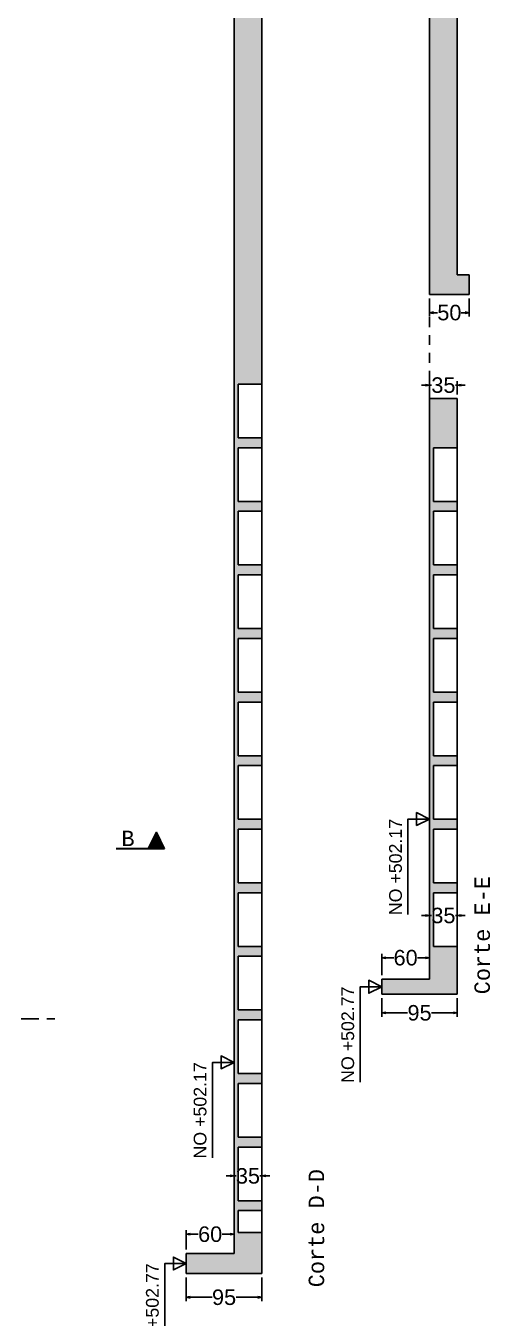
# Model space of a CAD drawing. Header units: millimetres. Extents: x -967 to 563, y -1588 to 506.
# Drawn here: x 101.96 to 107.79, y -265.35 to -249.1 of the extents above; entities that cross this region are included whole.
import ezdxf
from ezdxf.enums import TextEntityAlignment as Align

# ---------------------------------------------------------------- set-up
doc = ezdxf.new("R2010")
doc.units = ezdxf.units.MM
for name, pattern in [('CYPE_RAYAPUNTOPUNTO', [0.45, 0.225, -0.075, 0, -0.075, 0, -0.075]), ('DASHDOT', [1, 0.5, -0.25, 0, -0.25]), ('HIDDEN2', [0.1875, 0.125, -0.0625])]:
    doc.linetypes.add(name, pattern=pattern)
for name, color, linetype in [('18', 7, 'Continuous'), ('226', 9, 'Continuous'), ('A_htc_alv', 7, 'Continuous'), ('AR-COTA-EXE-50', 7, 'Continuous'), ('COMP_INDNIVEL', 4, 'Continuous'), ('COMP_NIVEL', 4, 'Continuous'), ('EIXOS', 8, 'DASHDOT')]:
    doc.layers.add(name, color=color, linetype=linetype)
doc.styles.add('ARIAL', font='arial.ttf')
doc.styles.add('TQS_LUCIDA_CONSOLE', font='lucon.TTF')
doc.dimstyles.new('COTAS CORTE', dxfattribs={"dimtxt": 0.133333, "dimasz": 0.05, "dimexe": 0.05, "dimexo": 0.05, "dimgap": 0.01, "dimtad": 0, "dimdec": 1, "dimlfac": 100, "dimzin": 9, "dimdsep": 46, "dimtxsty": 'ARIAL', "dimblk": 'OPEN', "dimcen": 1.5, "dimadec": 0, "dimazin": 0, "dimtfac": 1, "dimtdec": 1, "dimtmove": 0, "dimatfit": 1, "dimldrblk": 'OPEN', "dimfxl": 1, "dimarcsym": 0})

# ---------------------------------------------------------------- blocks, each defined once
blk = doc.blocks.new('_CORTEA')
for p, q in [((-1.215955, 0), (-1.008539, 0.414832)), ((-1.213134, 0.001738), (-1.008539, 0.41093)), ((-1.038497, 0.351012), (-0.978581, 0.351012)), ((-1.022543, 0.382922), (-0.994535, 0.382922)), ((-1.008539, 0.414832), (-0.801992, 0.001738)), ((-1.008539, 0.410929), (-0.803943, 0.001739)), ((0, 0), (-1.215955, 0)), ((-1.213134, 0.001739), (0, 0.001739)), ((-1.198048, 0.03191), (-0.819029, 0.03191)), ((-1.182092, 0.06382), (-0.834984, 0.06382)), ((-1.166137, 0.09573), (-0.85094, 0.09573)), ((-1.150182, 0.12764), (-0.866895, 0.12764)), ((-1.134225, 0.159551), (-0.882851, 0.159551)), ((-1.11827, 0.191461), (-0.898806, 0.191461)), ((-1.102411, 0.223182), (-0.91476, 0.223369)), ((-1.086361, 0.255281), (-0.930716, 0.255281)), ((-1.070407, 0.287191), (-0.946671, 0.287191)), ((-1.054453, 0.319101), (-0.962626, 0.319101))]:
    blk.add_line(p, q)
blk.add_lwpolyline([(-1.213134, 0.001739), (-1.008539, 0.410929), (-0.803943, 0.001739), (-1.213134, 0.001739)])
blk = doc.blocks.new('_Open')
at = {"color": 0, "linetype": 'ByBlock', "lineweight": -2}
for p, q in [((-1, 0.17), (0, 0)), ((-1, -0.17), (0, 0)), ((0, 0), (-1, 0))]:
    blk.add_line(p, q, dxfattribs=at)
blk = doc.blocks.new('*D898')
at = {"layer": 'AR-COTA-EXE-50', "color": 0, "linetype": 'ByBlock', "lineweight": -2, "transparency": 16777216}
for p, q in [((103.972, -264.842), (103.972, -265.143)), ((104.922, -264.842), (104.922, -265.143)), ((104.022, -265.093), (104.297, -265.093)), ((104.872, -265.093), (104.598, -265.093))]:
    blk.add_line(p, q, dxfattribs=at)
at = {"layer": 'Defpoints', "color": 0, "linetype": 'ByBlock', "transparency": 16777216}
for p in [(103.972, -264.792), (104.922, -264.792), (103.972, -265.093)]:
    blk.add_point(p, dxfattribs=at)
at = {"layer": 'AR-COTA-EXE-50', "color": 0, "linetype": 'ByBlock', "lineweight": -2, "transparency": 16777216, "xscale": 0.05, "yscale": 0.05, "zscale": 0.05, "rotation": 180}
blk.add_blockref('_Open', (103.972, -265.093), dxfattribs=at)
at = {"layer": 'AR-COTA-EXE-50', "color": 0, "linetype": 'ByBlock', "lineweight": -2, "transparency": 16777216, "xscale": 0.05, "yscale": 0.05, "zscale": 0.05}
blk.add_blockref('_Open', (104.922, -265.093), dxfattribs=at)
at = {"layer": 'AR-COTA-EXE-50', "color": 0, "linetype": 'ByBlock', "transparency": 16777216, "insert": (104.447, -265.093), "char_height": 0.195, "attachment_point": 5, "style": 'ARIAL'}
blk.add_mtext('95', dxfattribs=at)
blk = doc.blocks.new('*D899')
at = {"layer": 'AR-COTA-EXE-50', "color": 0, "linetype": 'ByBlock', "lineweight": -2, "transparency": 16777216}
for p, q in [((103.972, -264.492), (103.972, -264.25)), ((104.572, -264.492), (104.572, -264.25)), ((104.022, -264.3), (104.122, -264.3)), ((104.522, -264.3), (104.422, -264.3))]:
    blk.add_line(p, q, dxfattribs=at)
at = {"layer": 'Defpoints', "color": 0, "linetype": 'ByBlock', "transparency": 16777216}
for p in [(103.972, -264.3), (103.972, -264.542), (104.572, -264.542)]:
    blk.add_point(p, dxfattribs=at)
at = {"layer": 'AR-COTA-EXE-50', "color": 0, "linetype": 'ByBlock', "lineweight": -2, "transparency": 16777216, "xscale": 0.05, "yscale": 0.05, "zscale": 0.05, "rotation": 180}
blk.add_blockref('_Open', (103.972, -264.3), dxfattribs=at)
at = {"layer": 'AR-COTA-EXE-50', "color": 0, "linetype": 'ByBlock', "lineweight": -2, "transparency": 16777216, "xscale": 0.05, "yscale": 0.05, "zscale": 0.05}
blk.add_blockref('_Open', (104.572, -264.3), dxfattribs=at)
at = {"layer": 'AR-COTA-EXE-50', "color": 0, "linetype": 'ByBlock', "transparency": 16777216, "insert": (104.272, -264.3), "char_height": 0.195, "attachment_point": 5, "style": 'ARIAL'}
blk.add_mtext('60', dxfattribs=at)
blk = doc.blocks.new('*D900')
at = {"layer": 'AR-COTA-EXE-50', "color": 0, "linetype": 'ByBlock', "lineweight": -2, "transparency": 16777216}
for p, q in [((104.522, -263.567), (104.472, -263.567)), ((104.572, -263.953), (104.572, -263.517)), ((104.572, -263.567), (104.597, -263.567)), ((104.922, -263.567), (104.898, -263.567)), ((104.922, -263.953), (104.922, -263.517)), ((104.972, -263.567), (105.022, -263.567))]:
    blk.add_line(p, q, dxfattribs=at)
at = {"layer": 'Defpoints', "color": 0, "linetype": 'ByBlock', "transparency": 16777216}
for p in [(104.572, -263.567), (104.572, -264.003), (104.922, -264.003)]:
    blk.add_point(p, dxfattribs=at)
at = {"layer": 'AR-COTA-EXE-50', "color": 0, "linetype": 'ByBlock', "lineweight": -2, "transparency": 16777216, "xscale": 0.05, "yscale": 0.05, "zscale": 0.05}
blk.add_blockref('_Open', (104.572, -263.567), dxfattribs=at)
at = {"layer": 'AR-COTA-EXE-50', "color": 0, "linetype": 'ByBlock', "lineweight": -2, "transparency": 16777216, "xscale": 0.05, "yscale": 0.05, "zscale": 0.05, "rotation": 180}
blk.add_blockref('_Open', (104.922, -263.567), dxfattribs=at)
at = {"layer": 'AR-COTA-EXE-50', "color": 0, "linetype": 'ByBlock', "transparency": 16777216, "insert": (104.747, -263.567), "char_height": 0.195, "attachment_point": 5, "style": 'ARIAL'}
blk.add_mtext('35', dxfattribs=at)
blk = doc.blocks.new('*D906')
at = {"layer": 'AR-COTA-EXE-50', "color": 0, "linetype": 'ByBlock', "lineweight": -2, "transparency": 16777216}
for p, q in [((106.429, -261.332), (106.429, -261.566)), ((107.379, -261.332), (107.379, -261.566)), ((106.479, -261.516), (106.753, -261.516)), ((107.329, -261.516), (107.054, -261.516))]:
    blk.add_line(p, q, dxfattribs=at)
at = {"layer": 'Defpoints', "color": 0, "linetype": 'ByBlock', "transparency": 16777216}
for p in [(106.429, -261.282), (107.379, -261.282), (106.429, -261.516)]:
    blk.add_point(p, dxfattribs=at)
at = {"layer": 'AR-COTA-EXE-50', "color": 0, "linetype": 'ByBlock', "lineweight": -2, "transparency": 16777216, "xscale": 0.05, "yscale": 0.05, "zscale": 0.05, "rotation": 180}
blk.add_blockref('_Open', (106.429, -261.516), dxfattribs=at)
at = {"layer": 'AR-COTA-EXE-50', "color": 0, "linetype": 'ByBlock', "lineweight": -2, "transparency": 16777216, "xscale": 0.05, "yscale": 0.05, "zscale": 0.05}
blk.add_blockref('_Open', (107.379, -261.516), dxfattribs=at)
at = {"layer": 'AR-COTA-EXE-50', "color": 0, "linetype": 'ByBlock', "transparency": 16777216, "insert": (106.904, -261.516), "char_height": 0.195, "attachment_point": 5, "style": 'ARIAL'}
blk.add_mtext('95', dxfattribs=at)
blk = doc.blocks.new('*D907')
at = {"layer": 'AR-COTA-EXE-50', "color": 0, "linetype": 'ByBlock', "lineweight": -2, "transparency": 16777216}
for p, q in [((106.429, -261.042), (106.429, -260.773)), ((106.479, -260.823), (106.579, -260.823)), ((106.979, -260.823), (106.878, -260.823)), ((107.029, -261.042), (107.029, -260.773))]:
    blk.add_line(p, q, dxfattribs=at)
at = {"layer": 'Defpoints', "color": 0, "linetype": 'ByBlock', "transparency": 16777216}
for p in [(106.429, -260.823), (106.429, -261.092), (107.029, -261.092)]:
    blk.add_point(p, dxfattribs=at)
at = {"layer": 'AR-COTA-EXE-50', "color": 0, "linetype": 'ByBlock', "lineweight": -2, "transparency": 16777216, "xscale": 0.05, "yscale": 0.05, "zscale": 0.05, "rotation": 180}
blk.add_blockref('_Open', (106.429, -260.823), dxfattribs=at)
at = {"layer": 'AR-COTA-EXE-50', "color": 0, "linetype": 'ByBlock', "lineweight": -2, "transparency": 16777216, "xscale": 0.05, "yscale": 0.05, "zscale": 0.05}
blk.add_blockref('_Open', (107.029, -260.823), dxfattribs=at)
at = {"layer": 'AR-COTA-EXE-50', "color": 0, "linetype": 'ByBlock', "transparency": 16777216, "insert": (106.729, -260.823), "char_height": 0.195, "attachment_point": 5, "style": 'ARIAL'}
blk.add_mtext('60', dxfattribs=at)
blk = doc.blocks.new('*D908')
at = {"layer": 'AR-COTA-EXE-50', "color": 0, "linetype": 'ByBlock', "lineweight": -2, "transparency": 16777216}
for p, q in [((107.029, -260.055), (107.029, -260.342)), ((107.379, -260.055), (107.379, -260.342)), ((106.979, -260.292), (106.929, -260.292)), ((107.029, -260.292), (107.053, -260.292)), ((107.379, -260.292), (107.354, -260.292)), ((107.429, -260.292), (107.479, -260.292))]:
    blk.add_line(p, q, dxfattribs=at)
at = {"layer": 'Defpoints', "color": 0, "linetype": 'ByBlock', "transparency": 16777216}
for p in [(107.029, -260.005), (107.379, -260.005), (107.029, -260.292)]:
    blk.add_point(p, dxfattribs=at)
at = {"layer": 'AR-COTA-EXE-50', "color": 0, "linetype": 'ByBlock', "lineweight": -2, "transparency": 16777216, "xscale": 0.05, "yscale": 0.05, "zscale": 0.05}
blk.add_blockref('_Open', (107.029, -260.292), dxfattribs=at)
at = {"layer": 'AR-COTA-EXE-50', "color": 0, "linetype": 'ByBlock', "lineweight": -2, "transparency": 16777216, "xscale": 0.05, "yscale": 0.05, "zscale": 0.05, "rotation": 180}
blk.add_blockref('_Open', (107.379, -260.292), dxfattribs=at)
at = {"layer": 'AR-COTA-EXE-50', "color": 0, "linetype": 'ByBlock', "transparency": 16777216, "insert": (107.204, -260.292), "char_height": 0.195, "attachment_point": 5, "style": 'ARIAL'}
blk.add_mtext('35', dxfattribs=at)
blk = doc.blocks.new('*D909')
at = {"layer": 'AR-COTA-EXE-50', "color": 0, "linetype": 'ByBlock', "lineweight": -2, "transparency": 16777216}
for p, q in [((106.979, -253.622), (106.929, -253.622)), ((107.029, -253.741), (107.029, -253.572)), ((107.029, -253.622), (107.053, -253.622)), ((107.379, -253.622), (107.354, -253.622)), ((107.379, -253.741), (107.379, -253.572)), ((107.429, -253.622), (107.479, -253.622))]:
    blk.add_line(p, q, dxfattribs=at)
at = {"layer": 'Defpoints', "color": 0, "linetype": 'ByBlock', "transparency": 16777216}
for p in [(107.029, -253.622), (107.029, -253.791), (107.379, -253.791)]:
    blk.add_point(p, dxfattribs=at)
at = {"layer": 'AR-COTA-EXE-50', "color": 0, "linetype": 'ByBlock', "lineweight": -2, "transparency": 16777216, "xscale": 0.05, "yscale": 0.05, "zscale": 0.05}
blk.add_blockref('_Open', (107.029, -253.622), dxfattribs=at)
at = {"layer": 'AR-COTA-EXE-50', "color": 0, "linetype": 'ByBlock', "lineweight": -2, "transparency": 16777216, "xscale": 0.05, "yscale": 0.05, "zscale": 0.05, "rotation": 180}
blk.add_blockref('_Open', (107.379, -253.622), dxfattribs=at)
at = {"layer": 'AR-COTA-EXE-50', "color": 0, "linetype": 'ByBlock', "transparency": 16777216, "insert": (107.204, -253.622), "char_height": 0.195, "attachment_point": 5, "style": 'ARIAL'}
blk.add_mtext('35', dxfattribs=at)
blk = doc.blocks.new('*D910')
at = {"layer": 'AR-COTA-EXE-50', "color": 0, "linetype": 'ByBlock', "lineweight": -2, "transparency": 16777216}
for p, q in [((107.029, -252.533), (107.029, -252.76)), ((107.529, -252.532), (107.529, -252.76)), ((107.079, -252.71), (107.129, -252.71)), ((107.479, -252.71), (107.428, -252.71))]:
    blk.add_line(p, q, dxfattribs=at)
at = {"layer": 'Defpoints', "color": 0, "linetype": 'ByBlock', "transparency": 16777216}
for p in [(107.029, -252.483), (107.529, -252.482), (107.029, -252.71)]:
    blk.add_point(p, dxfattribs=at)
at = {"layer": 'AR-COTA-EXE-50', "color": 0, "linetype": 'ByBlock', "lineweight": -2, "transparency": 16777216, "xscale": 0.05, "yscale": 0.05, "zscale": 0.05, "rotation": 180}
blk.add_blockref('_Open', (107.029, -252.71), dxfattribs=at)
at = {"layer": 'AR-COTA-EXE-50', "color": 0, "linetype": 'ByBlock', "lineweight": -2, "transparency": 16777216, "xscale": 0.05, "yscale": 0.05, "zscale": 0.05}
blk.add_blockref('_Open', (107.529, -252.71), dxfattribs=at)
at = {"layer": 'AR-COTA-EXE-50', "color": 0, "linetype": 'ByBlock', "transparency": 16777216, "insert": (107.279, -252.71), "char_height": 0.195, "attachment_point": 5, "style": 'ARIAL'}
blk.add_mtext('50', dxfattribs=at)
blk = doc.blocks.new('EIXOS DE OBRA TERREO1')
at = {"layer": 'EIXOS', "linetype": 'CYPE_RAYAPUNTOPUNTO'}
blk.add_line((699.3939, -174.7597), (774.5346, -174.7597), dxfattribs=at)

msp = doc.modelspace()

# ---------------------------------------------------------------- hatches: boundary and pattern name
at = {"linetype": 'ByBlock'}
h = msp.add_hatch(color=8, dxfattribs=at)
h.dxf.hatch_style = 1
h.paths.add_polyline_path([(104.5723, -245.5911), (104.5723, -264.5421), (103.9723, -264.5421), (103.9723, -264.7921), (104.9223, -264.7921), (104.9223, -264.2771), (104.6223, -264.2771), (104.6223, -264.0026), (104.9223, -264.0026), (104.9223, -263.8776), (104.6223, -263.8776), (104.6223, -263.2031), (104.9223, -263.2031), (104.9223, -263.0781), (104.6223, -263.0781), (104.6223, -262.4036), (104.9223, -262.4036), (104.9223, -262.2786), (104.6223, -262.2786), (104.6223, -261.6041), (104.9223, -261.6041), (104.9223, -261.4791), (104.6223, -261.4791), (104.6223, -260.8046), (104.9223, -260.8046), (104.9223, -260.6796), (104.6223, -260.6796), (104.6223, -260.0051), (104.9223, -260.0051), (104.9223, -259.8801), (104.6223, -259.8801), (104.6223, -259.2056), (104.9223, -259.2056), (104.9223, -259.0806), (104.6223, -259.0806), (104.6223, -258.4061), (104.9223, -258.4061), (104.9223, -258.2811), (104.6223, -258.2811), (104.6223, -257.6066), (104.9223, -257.6066), (104.9223, -257.4816), (104.6223, -257.4816), (104.6223, -256.8071), (104.9223, -256.8071), (104.9223, -256.6821), (104.6223, -256.6821), (104.6223, -256.0076), (104.9223, -256.0076), (104.9223, -255.8826), (104.6223, -255.8826), (104.6223, -255.2081), (104.9223, -255.2081), (104.9223, -255.0831), (104.6223, -255.0831), (104.6223, -254.4086), (104.9223, -254.4086), (104.9223, -254.2836), (104.6223, -254.2836), (104.6223, -253.6091), (104.9223, -253.6091), (104.9223, -245.7321), (105.0723, -245.7321), (105.0723, -245.5921), (104.9223, -245.5921), (104.9223, -245.5911), (104.6923, -245.5911), (104.6923, -242.9831), (104.9223, -242.9831), (104.9223, -242.9821), (105.0723, -242.9821), (105.0723, -242.8421), (104.9223, -242.8421), (104.9223, -236.6946), (104.6223, -236.6946), (104.6223, -236.0201), (104.9223, -236.0201), (104.9223, -235.8951), (104.6223, -235.8951), (104.6223, -235.2206), (104.9223, -235.2206), (104.9223, -235.0956), (104.6223, -235.0956), (104.6223, -234.4211), (104.9223, -234.4211), (104.9223, -234.2961), (104.6223, -234.2961), (104.6223, -233.6216), (104.9223, -233.6216), (104.9223, -233.4966), (104.6223, -233.4966), (104.6223, -232.8221), (104.9223, -232.8221), (104.9223, -232.6971), (104.6223, -232.6971), (104.6223, -232.0226), (104.9223, -232.0226), (104.9223, -231.8976), (104.6223, -231.8976), (104.6223, -231.2231), (104.9223, -231.2231), (104.9223, -231.0981), (104.6223, -231.0981), (104.6223, -230.4236), (104.9223, -230.4236), (104.9223, -230.2986), (104.6223, -230.2986), (104.6223, -229.6241), (104.9223, -229.6241), (104.9223, -229.4991), (104.6223, -229.4991), (104.6223, -228.8246), (104.9223, -228.8246), (104.9223, -228.6996), (104.6223, -228.6996), (104.6223, -228.0251), (104.9223, -228.0251), (104.9223, -227.9001), (104.6223, -227.9001), (104.6223, -227.2256), (104.9223, -227.2256), (104.9223, -227.1006), (104.6223, -227.1006), (104.6223, -226.4261), (104.9223, -226.4261), (104.9223, -226.3011), (104.6223, -226.3011), (104.6223, -225.6266), (104.9223, -225.6266), (104.9223, -225.5016), (104.6223, -225.5016), (104.6223, -224.8271), (104.9223, -224.8271), (104.9223, -224.7021), (104.6223, -224.7021), (104.6223, -224.0276), (104.9223, -224.0276), (104.9223, -223.9026), (104.6223, -223.9026), (104.6223, -223.2281), (104.9223, -223.2281), (104.9223, -223.1031), (104.6223, -223.1031), (104.6223, -222.4286), (104.9223, -222.4286), (104.9223, -221.9321), (104.1223, -221.9321), (104.1223, -222.1221), (104.5723, -222.1221)])
h.paths.add_polyline_path([(104.5468, -263.77), (104.9473, -263.77), (104.9473, -263.3682), (104.5468, -263.3682)], flags=25)
h.paths.add_polyline_path([(104.6229, -245.6549), (105.0234, -245.6549), (105.0234, -245.2531), (104.6229, -245.2531)], flags=24)
h.paths.add_polyline_path([(104.6229, -243.4281), (105.0234, -243.4281), (105.0234, -243.0262), (104.6229, -243.0262)], flags=24)
h.paths.add_polyline_path([(104.9721, -223.0252), (105.3726, -223.0252), (105.3726, -222.6234), (104.9721, -222.6234)], flags=9)
at = {"layer": 'A_htc_alv', "linetype": 'ByBlock'}
h = msp.add_hatch(color=8, dxfattribs=at)
h.dxf.hatch_style = 1
h.paths.add_polyline_path([(107.3786, -242.8411), (107.0286, -242.8411), (107.0286, -252.4831), (107.3786, -252.4831), (107.3786, -252.4821), (107.5286, -252.4821), (107.5286, -252.2321), (107.3786, -252.2321)])
h = msp.add_hatch(color=8, dxfattribs=at)
h.dxf.hatch_style = 1
h.paths.add_polyline_path([(107.3786, -260.6796), (107.0786, -260.6796), (107.0786, -260.0051), (107.3786, -260.0051), (107.3786, -259.8801), (107.0786, -259.8801), (107.0786, -259.2056), (107.3786, -259.2056), (107.3786, -259.0806), (107.0786, -259.0806), (107.0786, -258.4061), (107.3786, -258.4061), (107.3786, -258.2811), (107.0786, -258.2811), (107.0786, -257.6066), (107.3786, -257.6066), (107.3786, -257.4816), (107.0786, -257.4816), (107.0786, -256.8071), (107.3786, -256.8071), (107.3786, -256.6821), (107.0786, -256.6821), (107.0786, -256.0076), (107.3786, -256.0076), (107.3786, -255.8826), (107.0786, -255.8826), (107.0786, -255.2081), (107.3786, -255.2081), (107.3786, -255.0831), (107.0786, -255.0831), (107.0786, -254.4086), (107.3786, -254.4086), (107.3786, -253.7911), (107.0286, -253.7911), (107.0286, -261.0921), (106.4286, -261.0921), (106.4286, -261.2821), (107.3786, -261.2821)])

# ---------------------------------------------------------------- linework, layer by layer
at = {"layer": '18'}
for p, q in [((107.0286, -242.8411), (107.0286, -252.4831)), ((107.3786, -252.2321), (107.3786, -242.8411)), ((104.5723, -245.5911), (104.5723, -264.5421)), ((104.9223, -253.6091), (104.9223, -245.7321)), ((107.5286, -252.2321), (107.3786, -252.2321)), ((107.5286, -252.4821), (107.5286, -252.2321)), ((107.0286, -252.4831), (107.3786, -252.4831)), ((107.3786, -252.4831), (107.3786, -252.4821)), ((107.3786, -252.4821), (107.5286, -252.4821)), ((104.6223, -254.2836), (104.6223, -253.6091)), ((104.6223, -253.6091), (104.9223, -253.6091)), ((104.9223, -264.2771), (104.9223, -253.6091)), ((107.3786, -253.7911), (107.0286, -253.7911)), ((107.0286, -253.7911), (107.0286, -261.0921)), ((107.3786, -254.4086), (107.3786, -253.7911)), ((104.9223, -254.2836), (104.6223, -254.2836)), ((104.9223, -254.4086), (104.9223, -254.2836)), ((104.6223, -255.0831), (104.6223, -254.4086)), ((104.6223, -254.4086), (104.9223, -254.4086)), ((107.0786, -255.0831), (107.0786, -254.4086)), ((107.0786, -254.4086), (107.3786, -254.4086)), ((107.3786, -254.4086), (107.3786, -260.6796)), ((104.9223, -255.0831), (104.6223, -255.0831)), ((104.9223, -255.2081), (104.9223, -255.0831)), ((107.3786, -255.0831), (107.0786, -255.0831)), ((107.3786, -255.2081), (107.3786, -255.0831)), ((104.6223, -255.8826), (104.6223, -255.2081)), ((104.6223, -255.2081), (104.9223, -255.2081)), ((107.0786, -255.8826), (107.0786, -255.2081)), ((107.0786, -255.2081), (107.3786, -255.2081)), ((104.9223, -255.8826), (104.6223, -255.8826)), ((104.9223, -256.0076), (104.9223, -255.8826)), ((107.3786, -255.8826), (107.0786, -255.8826)), ((107.3786, -256.0076), (107.3786, -255.8826)), ((104.6223, -256.6821), (104.6223, -256.0076)), ((104.6223, -256.0076), (104.9223, -256.0076)), ((107.0786, -256.6821), (107.0786, -256.0076)), ((107.0786, -256.0076), (107.3786, -256.0076)), ((104.9223, -256.6821), (104.6223, -256.6821)), ((104.9223, -256.8071), (104.9223, -256.6821)), ((107.3786, -256.6821), (107.0786, -256.6821)), ((107.3786, -256.8071), (107.3786, -256.6821)), ((104.6223, -257.4816), (104.6223, -256.8071)), ((104.6223, -256.8071), (104.9223, -256.8071)), ((107.0786, -257.4816), (107.0786, -256.8071)), ((107.0786, -256.8071), (107.3786, -256.8071)), ((104.9223, -257.4816), (104.6223, -257.4816)), ((104.9223, -257.6066), (104.9223, -257.4816)), ((107.3786, -257.4816), (107.0786, -257.4816)), ((107.3786, -257.6066), (107.3786, -257.4816)), ((104.6223, -258.2811), (104.6223, -257.6066)), ((104.6223, -257.6066), (104.9223, -257.6066)), ((107.0786, -258.2811), (107.0786, -257.6066)), ((107.0786, -257.6066), (107.3786, -257.6066)), ((104.9223, -258.2811), (104.6223, -258.2811)), ((104.6223, -259.0806), (104.6223, -258.4061)), ((104.6223, -258.4061), (104.9223, -258.4061)), ((104.9223, -258.4061), (104.9223, -258.2811)), ((107.3786, -258.2811), (107.0786, -258.2811)), ((107.0786, -259.0806), (107.0786, -258.4061)), ((107.0786, -258.4061), (107.3786, -258.4061)), ((107.3786, -258.4061), (107.3786, -258.2811)), ((104.9223, -259.0806), (104.6223, -259.0806)), ((104.6223, -259.8801), (104.6223, -259.2056)), ((104.6223, -259.2056), (104.9223, -259.2056)), ((104.9223, -259.2056), (104.9223, -259.0806)), ((107.3786, -259.0806), (107.0786, -259.0806)), ((107.0786, -259.8801), (107.0786, -259.2056)), ((107.0786, -259.2056), (107.3786, -259.2056)), ((107.3786, -259.2056), (107.3786, -259.0806)), ((104.9223, -259.8801), (104.6223, -259.8801)), ((104.6223, -260.6796), (104.6223, -260.0051)), ((104.6223, -260.0051), (104.9223, -260.0051)), ((104.9223, -260.0051), (104.9223, -259.8801)), ((107.3786, -259.8801), (107.0786, -259.8801)), ((107.0786, -260.6796), (107.0786, -260.0051)), ((107.0786, -260.0051), (107.3786, -260.0051)), ((107.3786, -260.0051), (107.3786, -259.8801)), ((104.9223, -260.6796), (104.6223, -260.6796)), ((104.9223, -260.8046), (104.9223, -260.6796)), ((107.3786, -260.6796), (107.0786, -260.6796)), ((107.3786, -261.2821), (107.3786, -260.6796)), ((104.6223, -261.4791), (104.6223, -260.8046)), ((104.6223, -260.8046), (104.9223, -260.8046)), ((107.0286, -261.0921), (106.4286, -261.0921)), ((106.4286, -261.0921), (106.4286, -261.2821)), ((106.4286, -261.2821), (107.3786, -261.2821)), ((104.9223, -261.4791), (104.6223, -261.4791)), ((104.9223, -261.6041), (104.9223, -261.4791)), ((104.6223, -262.2786), (104.6223, -261.6041)), ((104.6223, -261.6041), (104.9223, -261.6041)), ((104.9223, -262.2786), (104.6223, -262.2786)), ((104.9223, -262.4036), (104.9223, -262.2786)), ((104.6223, -263.0781), (104.6223, -262.4036)), ((104.6223, -262.4036), (104.9223, -262.4036)), ((104.9223, -263.0781), (104.6223, -263.0781)), ((104.9223, -263.2031), (104.9223, -263.0781)), ((104.6223, -263.8776), (104.6223, -263.2031)), ((104.6223, -263.2031), (104.9223, -263.2031)), ((104.9223, -263.8776), (104.6223, -263.8776)), ((104.9223, -264.0026), (104.9223, -263.8776)), ((104.6223, -264.2771), (104.6223, -264.0026)), ((104.6223, -264.0026), (104.9223, -264.0026)), ((104.9223, -264.2771), (104.6223, -264.2771)), ((104.9223, -264.7921), (104.9223, -264.2771)), ((104.5723, -264.5421), (103.9723, -264.5421)), ((103.9723, -264.5421), (103.9723, -264.7921)), ((103.9723, -264.7921), (104.9223, -264.7921))]:
    msp.add_line(p, q, dxfattribs=at)
at = {"layer": '18', "linetype": 'HIDDEN2'}
msp.add_line((107.0286, -253.7911), (107.0286, -252.4831), dxfattribs=at)
at = {"layer": 'COMP_INDNIVEL'}
for points in [[(107.0286, -259.0782), (106.8666, -259.1592), (106.8666, -258.9972), (107.0286, -259.0782)], [(106.4286, -261.1871), (106.2666, -261.2681), (106.2666, -261.1061), (106.4286, -261.1871)], [(104.5723, -262.1384), (104.4103, -262.2194), (104.4103, -262.0574), (104.5723, -262.1384)], [(103.9723, -264.6671), (103.8103, -264.7481), (103.8103, -264.5861), (103.9723, -264.6671)]]:
    msp.add_lwpolyline(points, close=True, dxfattribs=at)
for points in [[(107.0286, -259.0782), (106.7586, -259.0782), (106.7586, -260.28)], [(106.4286, -261.1871), (106.1586, -261.1871), (106.1586, -262.3889)], [(104.5723, -262.1384), (104.3023, -262.1384), (104.3023, -263.3402)], [(103.9723, -264.6671), (103.7023, -264.6671), (103.7023, -265.8689)]]:
    msp.add_lwpolyline(points, dxfattribs=at)

# ---------------------------------------------------------------- block references
at = {"color": 9, "linetype": 'ByBlock'}
msp.add_blockref('EIXOS DE OBRA TERREO1', (-672.1735, -86.8324), dxfattribs=at)
at = {"layer": '226', "xscale": -0.5, "yscale": 0.5, "zscale": 0.01}
msp.add_blockref('_CORTEA', (103.0914, -259.4515), dxfattribs=at)

# ---------------------------------------------------------------- texts
at = {"layer": '226', "style": 'TQS_LUCIDA_CONSOLE'}
msp.add_text('B', height=0.195, dxfattribs=at).set_placement((103.1564, -259.419))
for s, p in [('Corte E-E', (107.7886, -261.2821)), ('Corte D-D', (105.7049, -264.9666))]:
    msp.add_text(s, height=0.195, rotation=90, dxfattribs=at).set_placement(p)
at = {"layer": 'COMP_NIVEL', "style": 'ARIAL'}
for s, p in [('NO +502.17', (106.6815, -259.0759)), ('NO +502.77', (106.0815, -261.1848)), ('NO +502.17', (104.2252, -262.1361)), ('NO +502.77', (103.6252, -264.6648))]:
    msp.add_text(s, height=0.16, rotation=90, dxfattribs=at).set_placement(p, align=Align.RIGHT)

# ---------------------------------------------------------------- dimensions: what is measured, and where the dimension line sits
at = {"layer": 'AR-COTA-EXE-50', "color": 0, "linetype": 'ByBlock'}
for base, p1, p2, picture, middle in [((107.0286, -252.7098), (107.5286, -252.4821), (107.0286, -252.4831), '*D910', (107.2786, -252.7098)), ((107.0286, -253.6219), (107.3786, -253.7911), (107.0286, -253.7911), '*D909', (107.2036, -253.6219)), ((107.0286, -260.2925), (107.3786, -260.0051), (107.0286, -260.0051), '*D908', (107.2036, -260.2925)), ((106.4286, -260.8227), (107.0286, -261.0921), (106.4286, -261.0921), '*D907', (106.7286, -260.8227)), ((106.4286, -261.5164), (107.3786, -261.2821), (106.4286, -261.2821), '*D906', (106.9036, -261.5164)), ((104.5723, -263.5673), (104.9223, -264.0026), (104.5723, -264.0026), '*D900', (104.7473, -263.5673)), ((103.9723, -264.3003), (104.5723, -264.5421), (103.9723, -264.5421), '*D899', (104.2723, -264.3003)), ((103.9723, -265.0933), (104.9223, -264.7921), (103.9723, -264.7921), '*D898', (104.4473, -265.0933))]:
    dim = msp.add_linear_dim(base=base, p1=p1, p2=p2, dimstyle='COTAS CORTE', override={"dimtxt": 0.195}, dxfattribs=at)
    dim.commit()
    dim.dimension.update_dxf_attribs({"geometry": picture, "text_midpoint": middle})

doc.saveas('drawing.dxf')
